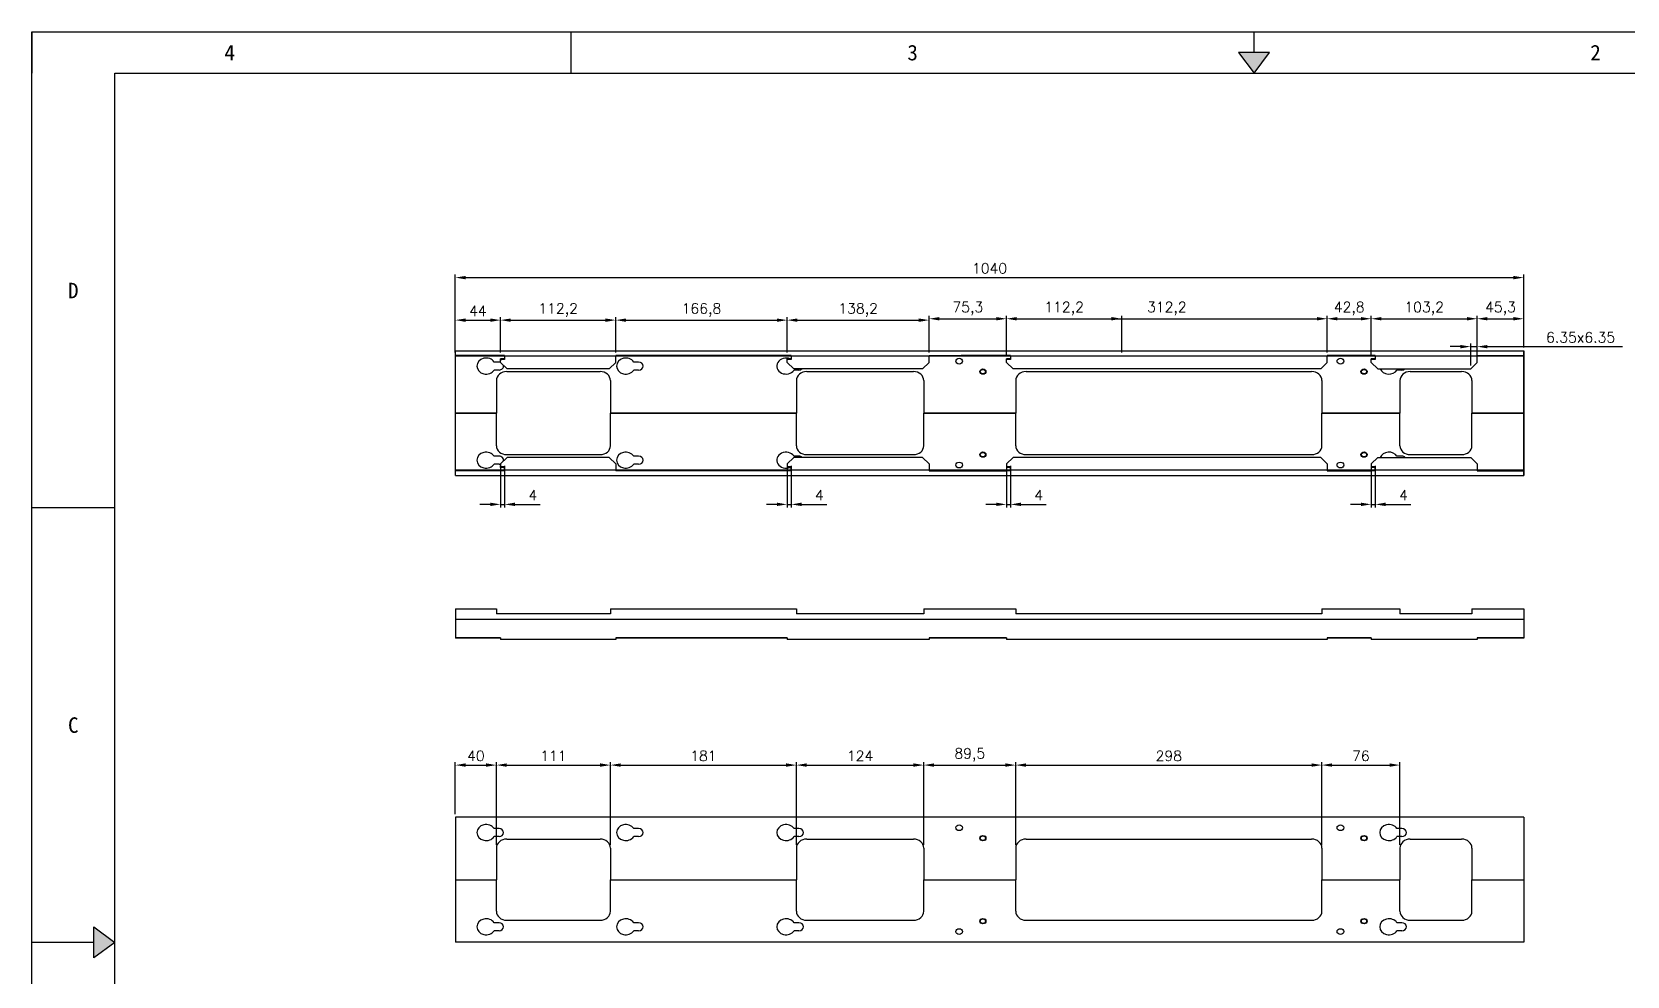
# Model space of a CAD drawing. Header units: millimetres. Extents: x -32103 to 8419, y 14505 to 33139.
# Drawn here: x 3579 to 5131, y 15359 to 16278 of the extents above; entities that cross this region are included whole.
import ezdxf
from ezdxf.enums import TextEntityAlignment as Align

# ---------------------------------------------------------------- set-up
doc = ezdxf.new("R2010")
doc.units = ezdxf.units.MM
doc.linetypes.add('DOT', pattern=[0.25, 0, -0.25])
doc.layers.add('dim', color=2, linetype='Continuous', lineweight=9)
doc.layers.add('print', color=30, linetype='Continuous')
doc.styles.add('Dartop', font='')
doc.styles.get("Standard").update_dxf_attribs({"font": 'txt', "bigfont": 'gbcbig.shx'})
doc.styles.get('Dartop').set_extended_font_data('FangSong_GB2312')
doc.dimstyles.new('2-small', dxfattribs={"dimtxt": 10, "dimasz": 10, "dimexe": 3, "dimexo": 3, "dimgap": 4, "dimtad": 1, "dimtxsty": 'Standard', "dimcen": 5, "dimazin": 0, "dimtfac": 1, "dimtmove": 0, "dimatfit": 3, "dimfxl": 0, "dimarcsym": 0})

# ---------------------------------------------------------------- blocks, each defined once
blk = doc.blocks.new('*U6')
at = {"color": 254, "linetype": 'Continuous'}
for points in [[(17, 21.667), (17.188, 21.75), (16.812, 21.75)], [(17, 21.667), (16.812, 21.75), (17, 21.5)], [(17, 21.667), (17, 21.5), (17.188, 21.75)]]:
    blk.add_solid(points, dxfattribs=at)
blk = doc.blocks.new('*U3')
at = {"color": 254, "linetype": 'Continuous', "extrusion": (0, 0, -1)}
for points in [[(-0.833, 11), (-0.75, 10.812), (-0.75, 11.188)], [(-0.833, 11), (-0.75, 11.188), (-1, 11)], [(-0.833, 11), (-1, 11), (-0.75, 10.812)]]:
    blk.add_solid(points, dxfattribs=at)
blk = doc.blocks.new('*D62')
at = {"layer": 'Defpoints', "color": 0}
for p in [(5030.8, 16038.5), (3990.8, 15967.3), (5030.8, 15967.3)]:
    blk.add_point(p, dxfattribs=at)
at = {"layer": 'dim', "color": 0, "lineweight": -2}
for p, q in [((3990.8, 15970.3), (3990.8, 16041.5)), ((5030.8, 15970.3), (5030.8, 16041.5)), ((4000.8, 16038.5), (5020.8, 16038.5))]:
    blk.add_line(p, q, dxfattribs=at)
at = {"layer": 'dim', "color": 0}
for points in [[(4000.8, 16040.1), (4000.8, 16036.8), (3990.8, 16038.5)], [(5020.8, 16040.1), (5020.8, 16036.8), (5030.8, 16038.5)]]:
    blk.add_solid(points, dxfattribs=at)
at = {"layer": 'dim', "color": 0, "insert": (4510.8, 16047.5), "char_height": 10, "attachment_point": 5}
blk.add_mtext('1040', dxfattribs=at)
blk = doc.blocks.new('*D67')
at = {"layer": 'Defpoints', "color": 0}
for p in [(4034.8, 15997.1), (3990.8, 15962.6), (4034.8, 15962.6)]:
    blk.add_point(p, dxfattribs=at)
at = {"layer": 'dim', "color": 0, "lineweight": -2}
for p, q in [((3990.8, 15965.6), (3990.8, 16000.1)), ((4000.8, 15997.1), (4024.8, 15997.1)), ((4034.8, 15965.6), (4034.8, 16000.1))]:
    blk.add_line(p, q, dxfattribs=at)
at = {"layer": 'dim', "color": 0}
for points in [[(4000.8, 15998.7), (4000.8, 15995.4), (3990.8, 15997.1)], [(4024.8, 15998.7), (4024.8, 15995.4), (4034.8, 15997.1)]]:
    blk.add_solid(points, dxfattribs=at)
at = {"layer": 'dim', "color": 0, "insert": (4012.8, 16006.1), "char_height": 10, "attachment_point": 5}
blk.add_mtext('44', dxfattribs=at)
blk = doc.blocks.new('*D68')
at = {"layer": 'Defpoints', "color": 0}
for p in [(4527.3, 15998.4), (4452, 15962.6), (4527.3, 15959.4)]:
    blk.add_point(p, dxfattribs=at)
at = {"layer": 'dim', "color": 0, "lineweight": -2}
for p, q in [((4452, 15965.6), (4452, 16001.4)), ((4462, 15998.4), (4517.3, 15998.4)), ((4527.3, 15962.4), (4527.3, 16001.4))]:
    blk.add_line(p, q, dxfattribs=at)
at = {"layer": 'dim', "color": 0}
for points in [[(4462, 16000.1), (4462, 15996.8), (4452, 15998.4)], [(4517.3, 16000.1), (4517.3, 15996.8), (4527.3, 15998.4)]]:
    blk.add_solid(points, dxfattribs=at)
at = {"layer": 'dim', "color": 0, "insert": (4489.7, 16008.3), "char_height": 10, "attachment_point": 5}
blk.add_mtext('75,3', dxfattribs=at)
blk = doc.blocks.new('*D69')
at = {"layer": 'Defpoints', "color": 0}
for p in [(4839.5, 15998.4), (4839.5, 15962.6), (4527.3, 15959.4)]:
    blk.add_point(p, dxfattribs=at)
at = {"layer": 'dim', "color": 0, "lineweight": -2}
for p, q in [((4527.3, 15962.4), (4527.3, 16001.4)), ((4537.3, 15998.4), (4829.5, 15998.4)), ((4839.5, 15965.6), (4839.5, 16001.4))]:
    blk.add_line(p, q, dxfattribs=at)
at = {"layer": 'dim', "color": 0}
for points in [[(4537.3, 16000.1), (4537.3, 15996.8), (4527.3, 15998.4)], [(4829.5, 16000.1), (4829.5, 15996.8), (4839.5, 15998.4)]]:
    blk.add_solid(points, dxfattribs=at)
at = {"layer": 'dim', "color": 0, "insert": (4683.4, 16008.3), "char_height": 10, "attachment_point": 5}
blk.add_mtext('312,2', dxfattribs=at)
blk = doc.blocks.new('*D71')
at = {"layer": 'Defpoints', "color": 0}
for p in [(4882.3, 15998.4), (4839.5, 15962.6), (4882.3, 15959.4)]:
    blk.add_point(p, dxfattribs=at)
at = {"layer": 'dim', "color": 0, "lineweight": -2}
for p, q in [((4839.5, 15965.6), (4839.5, 16001.4)), ((4849.5, 15998.4), (4872.3, 15998.4)), ((4882.3, 15962.4), (4882.3, 16001.4))]:
    blk.add_line(p, q, dxfattribs=at)
at = {"layer": 'dim', "color": 0}
for points in [[(4849.5, 16000.1), (4849.5, 15996.8), (4839.5, 15998.4)], [(4872.3, 16000.1), (4872.3, 15996.8), (4882.3, 15998.4)]]:
    blk.add_solid(points, dxfattribs=at)
at = {"layer": 'dim', "color": 0, "insert": (4860.9, 16008.3), "char_height": 10, "attachment_point": 5}
blk.add_mtext('42,8', dxfattribs=at)
blk = doc.blocks.new('*D72')
at = {"layer": 'Defpoints', "color": 0}
for p in [(4985.5, 15998.4), (4985.5, 15962.6), (4882.3, 15959.4)]:
    blk.add_point(p, dxfattribs=at)
at = {"layer": 'dim', "color": 0, "lineweight": -2}
for p, q in [((4882.3, 15962.4), (4882.3, 16001.4)), ((4892.3, 15998.4), (4975.5, 15998.4)), ((4985.5, 15965.6), (4985.5, 16001.4))]:
    blk.add_line(p, q, dxfattribs=at)
at = {"layer": 'dim', "color": 0}
for points in [[(4892.3, 16000.1), (4892.3, 15996.8), (4882.3, 15998.4)], [(4975.5, 16000.1), (4975.5, 15996.8), (4985.5, 15998.4)]]:
    blk.add_solid(points, dxfattribs=at)
at = {"layer": 'dim', "color": 0, "insert": (4933.9, 16008.3), "char_height": 10, "attachment_point": 5}
blk.add_mtext('103,2', dxfattribs=at)
blk = doc.blocks.new('*D73')
at = {"layer": 'Defpoints', "color": 0}
for p in [(5030.8, 15998.4), (4985.5, 15962.6), (5030.8, 15967.3)]:
    blk.add_point(p, dxfattribs=at)
at = {"layer": 'dim', "color": 0, "lineweight": -2}
for p, q in [((4985.5, 15965.6), (4985.5, 16001.4)), ((4995.5, 15998.4), (5020.8, 15998.4)), ((5030.8, 15970.3), (5030.8, 16001.4))]:
    blk.add_line(p, q, dxfattribs=at)
at = {"layer": 'dim', "color": 0}
for points in [[(4995.5, 16000.1), (4995.5, 15996.8), (4985.5, 15998.4)], [(5020.8, 16000.1), (5020.8, 15996.8), (5030.8, 15998.4)]]:
    blk.add_solid(points, dxfattribs=at)
at = {"layer": 'dim', "color": 0, "insert": (5008.2, 16008.3), "char_height": 10, "attachment_point": 5}
blk.add_mtext('45,3', dxfattribs=at)
blk = doc.blocks.new('*D74')
at = {"layer": 'Defpoints', "color": 0}
for p in [(4985.5, 15971.3), (4979.2, 15949.8), (4985.5, 15955.9)]:
    blk.add_point(p, dxfattribs=at)
at = {"layer": 'dim', "color": 0, "lineweight": -2}
for p, q in [((4969.2, 15971.3), (4959.2, 15971.3)), ((4979.2, 15952.8), (4979.2, 15974.3)), ((4979.2, 15971.3), (4985.5, 15971.3)), ((4985.5, 15958.9), (4985.5, 15974.3)), ((4995.5, 15971.3), (5126.9, 15971.3))]:
    blk.add_line(p, q, dxfattribs=at)
at = {"layer": 'dim', "color": 0}
for points in [[(4969.2, 15972.9), (4969.2, 15969.6), (4979.2, 15971.3)], [(4995.5, 15972.9), (4995.5, 15969.6), (4985.5, 15971.3)]]:
    blk.add_solid(points, dxfattribs=at)
at = {"layer": 'dim', "color": 0, "insert": (5086.2, 15980.3), "char_height": 10, "attachment_point": 5}
blk.add_mtext('6.35x6.35', dxfattribs=at)
blk = doc.blocks.new('*D75')
at = {"layer": 'Defpoints', "color": 0}
for p in [(4030.8, 15563.9), (3990.8, 15513.1), (4030.8, 15483.2, 10.2)]:
    blk.add_point(p, dxfattribs=at)
at = {"layer": 'dim', "color": 0, "lineweight": -2}
for p, q in [((3990.8, 15516.1), (3990.8, 15566.9)), ((4000.8, 15563.9), (4020.8, 15563.9)), ((4030.8, 15486.2), (4030.8, 15566.9))]:
    blk.add_line(p, q, dxfattribs=at)
at = {"layer": 'dim', "color": 0}
for points in [[(4000.8, 15565.6), (4000.8, 15562.3), (3990.8, 15563.9)], [(4020.8, 15565.6), (4020.8, 15562.3), (4030.8, 15563.9)]]:
    blk.add_solid(points, dxfattribs=at)
at = {"layer": 'dim', "color": 0, "insert": (4010.8, 15572.9), "char_height": 10, "attachment_point": 5}
blk.add_mtext('40', dxfattribs=at)
blk = doc.blocks.new('*D76')
at = {"layer": 'Defpoints', "color": 0}
for p in [(4141.8, 15563.9), (4030.8, 15483.2, 10.2), (4141.8, 15483.2, 10.2)]:
    blk.add_point(p, dxfattribs=at)
at = {"layer": 'dim', "color": 0, "lineweight": -2}
for p, q in [((4030.8, 15486.2), (4030.8, 15566.9)), ((4040.8, 15563.9), (4131.8, 15563.9)), ((4141.8, 15486.2), (4141.8, 15566.9))]:
    blk.add_line(p, q, dxfattribs=at)
at = {"layer": 'dim', "color": 0}
for points in [[(4040.8, 15565.6), (4040.8, 15562.3), (4030.8, 15563.9)], [(4131.8, 15565.6), (4131.8, 15562.3), (4141.8, 15563.9)]]:
    blk.add_solid(points, dxfattribs=at)
at = {"layer": 'dim', "color": 0, "insert": (4086.3, 15572.9), "char_height": 10, "attachment_point": 5}
blk.add_mtext('111', dxfattribs=at)
blk = doc.blocks.new('*D77')
at = {"layer": 'Defpoints', "color": 0}
for p in [(4322.8, 15563.9), (4141.8, 15483.2, 10.2), (4322.8, 15483.2, 10.2)]:
    blk.add_point(p, dxfattribs=at)
at = {"layer": 'dim', "color": 0, "lineweight": -2}
for p, q in [((4141.8, 15486.2), (4141.8, 15566.9)), ((4151.8, 15563.9), (4312.8, 15563.9)), ((4322.8, 15486.2), (4322.8, 15566.9))]:
    blk.add_line(p, q, dxfattribs=at)
at = {"layer": 'dim', "color": 0}
for points in [[(4151.8, 15565.6), (4151.8, 15562.3), (4141.8, 15563.9)], [(4312.8, 15565.6), (4312.8, 15562.3), (4322.8, 15563.9)]]:
    blk.add_solid(points, dxfattribs=at)
at = {"layer": 'dim', "color": 0, "insert": (4232.3, 15572.9), "char_height": 10, "attachment_point": 5}
blk.add_mtext('181', dxfattribs=at)
blk = doc.blocks.new('*D78')
at = {"layer": 'Defpoints', "color": 0}
for p in [(4446.8, 15563.9), (4322.8, 15483.2, 10.2), (4446.8, 15483.2, 10.2)]:
    blk.add_point(p, dxfattribs=at)
at = {"layer": 'dim', "color": 0, "lineweight": -2}
for p, q in [((4322.8, 15486.2), (4322.8, 15566.9)), ((4332.8, 15563.9), (4436.8, 15563.9)), ((4446.8, 15486.2), (4446.8, 15566.9))]:
    blk.add_line(p, q, dxfattribs=at)
at = {"layer": 'dim', "color": 0}
for points in [[(4332.8, 15565.6), (4332.8, 15562.3), (4322.8, 15563.9)], [(4436.8, 15565.6), (4436.8, 15562.3), (4446.8, 15563.9)]]:
    blk.add_solid(points, dxfattribs=at)
at = {"layer": 'dim', "color": 0, "insert": (4384.8, 15572.9), "char_height": 10, "attachment_point": 5}
blk.add_mtext('124', dxfattribs=at)
blk = doc.blocks.new('*D79')
at = {"layer": 'Defpoints', "color": 0}
for p in [(4536.3, 15563.9), (4446.8, 15483.2, 10.2), (4536.3, 15483.2, 10.2)]:
    blk.add_point(p, dxfattribs=at)
at = {"layer": 'dim', "color": 0, "lineweight": -2}
for p, q in [((4446.8, 15486.2), (4446.8, 15566.9)), ((4456.8, 15563.9), (4526.3, 15563.9)), ((4536.3, 15486.2), (4536.3, 15566.9))]:
    blk.add_line(p, q, dxfattribs=at)
at = {"layer": 'dim', "color": 0}
for points in [[(4456.8, 15565.6), (4456.8, 15562.3), (4446.8, 15563.9)], [(4526.3, 15565.6), (4526.3, 15562.3), (4536.3, 15563.9)]]:
    blk.add_solid(points, dxfattribs=at)
at = {"layer": 'dim', "color": 0, "insert": (4491.6, 15573.8), "char_height": 10, "attachment_point": 5}
blk.add_mtext('89,5', dxfattribs=at)
blk = doc.blocks.new('*D80')
at = {"layer": 'Defpoints', "color": 0}
for p in [(4834.3, 15563.9), (4536.3, 15483.2, 10.2), (4834.3, 15483.2, 10.2)]:
    blk.add_point(p, dxfattribs=at)
at = {"layer": 'dim', "color": 0, "lineweight": -2}
for p, q in [((4536.3, 15486.2), (4536.3, 15566.9)), ((4546.3, 15563.9), (4824.3, 15563.9)), ((4834.3, 15486.2), (4834.3, 15566.9))]:
    blk.add_line(p, q, dxfattribs=at)
at = {"layer": 'dim', "color": 0}
for points in [[(4546.3, 15565.6), (4546.3, 15562.3), (4536.3, 15563.9)], [(4824.3, 15565.6), (4824.3, 15562.3), (4834.3, 15563.9)]]:
    blk.add_solid(points, dxfattribs=at)
at = {"layer": 'dim', "color": 0, "insert": (4685.3, 15572.9), "char_height": 10, "attachment_point": 5}
blk.add_mtext('298', dxfattribs=at)
blk = doc.blocks.new('*D81')
at = {"layer": 'Defpoints', "color": 0}
for p in [(4910.3, 15563.9), (4834.3, 15483.2, 10.2), (4910.3, 15483.2, 10.2)]:
    blk.add_point(p, dxfattribs=at)
at = {"layer": 'dim', "color": 0, "lineweight": -2}
for p, q in [((4834.3, 15486.2), (4834.3, 15566.9)), ((4844.3, 15563.9), (4900.3, 15563.9)), ((4910.3, 15486.2), (4910.3, 15566.9))]:
    blk.add_line(p, q, dxfattribs=at)
at = {"layer": 'dim', "color": 0}
for points in [[(4844.3, 15565.6), (4844.3, 15562.3), (4834.3, 15563.9)], [(4900.3, 15565.6), (4900.3, 15562.3), (4910.3, 15563.9)]]:
    blk.add_solid(points, dxfattribs=at)
at = {"layer": 'dim', "color": 0, "insert": (4872.3, 15572.9), "char_height": 10, "attachment_point": 5}
blk.add_mtext('76', dxfattribs=at)
blk = doc.blocks.new('*D126')
at = {"layer": 'Defpoints', "color": 0}
for p in [(4639.5, 15998.4), (4527.3, 15962.6), (4639.5, 15962.6)]:
    blk.add_point(p, dxfattribs=at)
at = {"layer": 'dim', "color": 0, "lineweight": -2}
for p, q in [((4527.3, 15965.6), (4527.3, 16001.4)), ((4537.3, 15998.4), (4629.5, 15998.4)), ((4639.5, 15965.6), (4639.5, 16001.4))]:
    blk.add_line(p, q, dxfattribs=at)
at = {"layer": 'dim', "color": 0}
for points in [[(4537.3, 16000.1), (4537.3, 15996.8), (4527.3, 15998.4)], [(4629.5, 16000.1), (4629.5, 15996.8), (4639.5, 15998.4)]]:
    blk.add_solid(points, dxfattribs=at)
at = {"layer": 'dim', "color": 0, "insert": (4583.4, 16008.3), "char_height": 10, "attachment_point": 5}
blk.add_mtext('112,2', dxfattribs=at)
blk = doc.blocks.new('*D127')
at = {"layer": 'Defpoints', "color": 0}
for p in [(4034.8, 15858.4), (4038.8, 15858.4), (4038.8, 15817.7)]:
    blk.add_point(p, dxfattribs=at)
at = {"layer": 'dim', "color": 0, "lineweight": -2}
for p, q in [((4034.8, 15855.4), (4034.8, 15814.7)), ((4038.8, 15855.4), (4038.8, 15814.7)), ((4024.8, 15817.7), (4014.8, 15817.7)), ((4034.8, 15817.7), (4038.8, 15817.7)), ((4048.8, 15817.7), (4073.5, 15817.7))]:
    blk.add_line(p, q, dxfattribs=at)
at = {"layer": 'dim', "color": 0}
for points in [[(4024.8, 15819.4), (4024.8, 15816.1), (4034.8, 15817.7)], [(4048.8, 15819.4), (4048.8, 15816.1), (4038.8, 15817.7)]]:
    blk.add_solid(points, dxfattribs=at)
at = {"layer": 'dim', "color": 0, "insert": (4066.2, 15826.7), "char_height": 10, "attachment_point": 5}
blk.add_mtext('4', dxfattribs=at)
blk = doc.blocks.new('*D128')
at = {"layer": 'Defpoints', "color": 0}
for p in [(4313.8, 15858.4), (4317.8, 15858.4), (4317.8, 15817.7)]:
    blk.add_point(p, dxfattribs=at)
at = {"layer": 'dim', "color": 0, "lineweight": -2}
for p, q in [((4313.8, 15855.4), (4313.8, 15814.7)), ((4317.8, 15855.4), (4317.8, 15814.7)), ((4303.8, 15817.7), (4293.8, 15817.7)), ((4313.8, 15817.7), (4317.8, 15817.7)), ((4327.8, 15817.7), (4352.5, 15817.7))]:
    blk.add_line(p, q, dxfattribs=at)
at = {"layer": 'dim', "color": 0}
for points in [[(4303.8, 15819.4), (4303.8, 15816.1), (4313.8, 15817.7)], [(4327.8, 15819.4), (4327.8, 15816.1), (4317.8, 15817.7)]]:
    blk.add_solid(points, dxfattribs=at)
at = {"layer": 'dim', "color": 0, "insert": (4345.2, 15826.7), "char_height": 10, "attachment_point": 5}
blk.add_mtext('4', dxfattribs=at)
blk = doc.blocks.new('*D129')
at = {"layer": 'Defpoints', "color": 0}
for p in [(4527.3, 15858.4), (4531.3, 15858.4), (4531.3, 15817.7)]:
    blk.add_point(p, dxfattribs=at)
at = {"layer": 'dim', "color": 0, "lineweight": -2}
for p, q in [((4527.3, 15855.4), (4527.3, 15814.7)), ((4531.3, 15855.4), (4531.3, 15814.7)), ((4517.3, 15817.7), (4507.3, 15817.7)), ((4527.3, 15817.7), (4531.3, 15817.7)), ((4541.3, 15817.7), (4566, 15817.7))]:
    blk.add_line(p, q, dxfattribs=at)
at = {"layer": 'dim', "color": 0}
for points in [[(4517.3, 15819.4), (4517.3, 15816.1), (4527.3, 15817.7)], [(4541.3, 15819.4), (4541.3, 15816.1), (4531.3, 15817.7)]]:
    blk.add_solid(points, dxfattribs=at)
at = {"layer": 'dim', "color": 0, "insert": (4558.7, 15826.7), "char_height": 10, "attachment_point": 5}
blk.add_mtext('4', dxfattribs=at)
blk = doc.blocks.new('*D130')
at = {"layer": 'Defpoints', "color": 0}
for p in [(4882.3, 15858.4), (4886.3, 15858.4), (4886.3, 15817.7)]:
    blk.add_point(p, dxfattribs=at)
at = {"layer": 'dim', "color": 0, "lineweight": -2}
for p, q in [((4882.3, 15855.4), (4882.3, 15814.7)), ((4886.3, 15855.4), (4886.3, 15814.7)), ((4872.3, 15817.7), (4862.3, 15817.7)), ((4882.3, 15817.7), (4886.3, 15817.7)), ((4896.3, 15817.7), (4921, 15817.7))]:
    blk.add_line(p, q, dxfattribs=at)
at = {"layer": 'dim', "color": 0}
for points in [[(4872.3, 15819.4), (4872.3, 15816.1), (4882.3, 15817.7)], [(4896.3, 15819.4), (4896.3, 15816.1), (4886.3, 15817.7)]]:
    blk.add_solid(points, dxfattribs=at)
at = {"layer": 'dim', "color": 0, "insert": (4913.7, 15826.7), "char_height": 10, "attachment_point": 5}
blk.add_mtext('4', dxfattribs=at)
blk = doc.blocks.new('*D135')
at = {"layer": 'Defpoints', "color": 0}
for p in [(4147, 15997.1), (4034.8, 15962.6), (4147, 15962.6)]:
    blk.add_point(p, dxfattribs=at)
at = {"layer": 'dim', "color": 0, "lineweight": -2}
for p, q in [((4034.8, 15965.6), (4034.8, 16000.1)), ((4044.8, 15997.1), (4137, 15997.1)), ((4147, 15965.6), (4147, 16000.1))]:
    blk.add_line(p, q, dxfattribs=at)
at = {"layer": 'dim', "color": 0}
for points in [[(4044.8, 15998.7), (4044.8, 15995.4), (4034.8, 15997.1)], [(4137, 15998.7), (4137, 15995.4), (4147, 15997.1)]]:
    blk.add_solid(points, dxfattribs=at)
at = {"layer": 'dim', "color": 0, "insert": (4090.9, 16006.9), "char_height": 10, "attachment_point": 5}
blk.add_mtext('112,2', dxfattribs=at)
blk = doc.blocks.new('*D136')
at = {"layer": 'Defpoints', "color": 0}
for p in [(4313.8, 15997.1), (4147, 15962.6), (4313.8, 15962.6)]:
    blk.add_point(p, dxfattribs=at)
at = {"layer": 'dim', "color": 0, "lineweight": -2}
for p, q in [((4147, 15965.6), (4147, 16000.1)), ((4157, 15997.1), (4303.8, 15997.1)), ((4313.8, 15965.6), (4313.8, 16000.1))]:
    blk.add_line(p, q, dxfattribs=at)
at = {"layer": 'dim', "color": 0}
for points in [[(4157, 15998.7), (4157, 15995.4), (4147, 15997.1)], [(4303.8, 15998.7), (4303.8, 15995.4), (4313.8, 15997.1)]]:
    blk.add_solid(points, dxfattribs=at)
at = {"layer": 'dim', "color": 0, "insert": (4230.4, 16006.9), "char_height": 10, "attachment_point": 5}
blk.add_mtext('166,8', dxfattribs=at)
blk = doc.blocks.new('*D137')
at = {"layer": 'Defpoints', "color": 0}
for p in [(4452, 15997.1), (4313.8, 15962.6), (4452, 15962.6)]:
    blk.add_point(p, dxfattribs=at)
at = {"layer": 'dim', "color": 0, "lineweight": -2}
for p, q in [((4313.8, 15965.6), (4313.8, 16000.1)), ((4323.8, 15997.1), (4442, 15997.1)), ((4452, 15965.6), (4452, 16000.1))]:
    blk.add_line(p, q, dxfattribs=at)
at = {"layer": 'dim', "color": 0}
for points in [[(4323.8, 15998.7), (4323.8, 15995.4), (4313.8, 15997.1)], [(4442, 15998.7), (4442, 15995.4), (4452, 15997.1)]]:
    blk.add_solid(points, dxfattribs=at)
at = {"layer": 'dim', "color": 0, "insert": (4382.9, 16006.9), "char_height": 10, "attachment_point": 5}
blk.add_mtext('138,2', dxfattribs=at)

msp = doc.modelspace()

# ---------------------------------------------------------------- linework, layer by layer
at = {"color": 0, "linetype": 'DOT'}
for p, q in [((3578.663, 16277.673), (6097.836, 16277.673)), ((3578.663, 14545.286), (3578.663, 16237.385))]:
    msp.add_line(p, q, dxfattribs=at)
at = {"color": 0}
for p, q in [((3578.663, 16277.673), (3578.663, 16237.385)), ((3578.663, 16277.673), (3578.663, 16277.673)), ((4103.577, 16237.385), (4103.577, 16277.673)), ((4768.33, 16257.529), (4768.33, 16277.673)), ((3659.239, 14545.286), (3659.239, 16237.385)), ((3659.239, 16237.385), (6057.548, 16237.385)), ((3659.239, 15814.36), (3578.663, 15814.36)), ((3639.095, 15391.336), (3578.663, 15391.336))]:
    msp.add_line(p, q, dxfattribs=at)
for p, q in [((3990.841, 15967.27), (5030.841, 15967.27)), ((3990.841, 15845.872), (3990.841, 15967.27)), ((4038.841, 15962.642), (3990.841, 15962.642)), ((4034.841, 15962.642), (4034.841, 15962.042)), ((4034.841, 15962.042), (4034.841, 15962.642)), ((4038.841, 15962.642), (4038.841, 15958.809)), ((4313.841, 15962.642), (4147.041, 15962.642)), ((4147.041, 15955.908), (4147.041, 15962.642)), ((4317.841, 15962.642), (4269.841, 15962.642)), ((4313.841, 15962.042), (4313.841, 15962.642)), ((4313.841, 15962.642), (4313.841, 15962.042)), ((4313.841, 15962.042), (4313.841, 15962.642)), ((4317.841, 15962.642), (4317.841, 15958.809)), ((4452.041, 15955.908), (4452.041, 15962.642)), ((4452.041, 15962.642), (4527.341, 15962.642)), ((4531.341, 15962.642), (4483.341, 15962.642)), ((4527.341, 15962.042), (4527.341, 15962.642)), ((4527.341, 15962.642), (4527.341, 15962.042)), ((4527.341, 15962.042), (4527.341, 15962.642)), ((4531.341, 15962.642), (4531.341, 15958.809)), ((4839.541, 15955.908), (4839.541, 15962.642)), ((4839.541, 15962.642), (4882.341, 15962.642)), ((4886.341, 15962.642), (4839.541, 15962.642)), ((4882.341, 15962.042), (4882.341, 15962.642)), ((4882.341, 15962.642), (4882.341, 15962.042)), ((4882.341, 15962.042), (4882.341, 15962.642)), ((4886.341, 15962.642), (4886.341, 15958.809)), ((4985.541, 15955.908), (4985.541, 15962.642)), ((4985.541, 15962.642), (5030.841, 15962.642)), ((5030.841, 15967.27), (5030.841, 15845.872)), ((5030.841, 15845.872), (5030.841, 15967.27)), ((4313.841, 15962.042), (3990.841, 15962.042)), ((4034.841, 15955.908), (4034.841, 15959.409)), ((4038.841, 15959.409), (4034.841, 15959.409)), ((4034.841, 15959.409), (4034.841, 15957.547)), ((4038.841, 15958.809), (4034.841, 15958.809)), ((4041.191, 15949.775), (4034.841, 15955.908)), ((4140.691, 15949.775), (4041.191, 15949.775)), ((4140.691, 15949.775), (4147.041, 15955.908)), ((4426.041, 15962.042), (4313.841, 15962.042)), ((4527.341, 15962.042), (4313.841, 15962.042)), ((4313.841, 15955.908), (4313.841, 15959.409)), ((4317.841, 15959.409), (4313.841, 15959.409)), ((4317.841, 15958.809), (4313.841, 15958.809)), ((4320.191, 15949.775), (4313.841, 15955.908)), ((4445.691, 15949.775), (4320.191, 15949.775)), ((4445.691, 15949.775), (4452.041, 15955.908)), ((4882.341, 15962.042), (4527.341, 15962.042)), ((4527.341, 15955.908), (4527.341, 15959.409)), ((4531.341, 15959.409), (4527.341, 15959.409)), ((4531.341, 15958.809), (4527.341, 15958.809)), ((4533.691, 15949.775), (4527.341, 15955.908)), ((4833.191, 15949.775), (4533.691, 15949.775)), ((4833.191, 15949.775), (4839.541, 15955.908)), ((5030.841, 15962.042), (4882.341, 15962.042)), ((4882.341, 15955.908), (4882.341, 15959.409)), ((4886.341, 15959.409), (4882.341, 15959.409)), ((4886.341, 15958.809), (4882.341, 15958.809)), ((4888.691, 15949.775), (4882.341, 15955.908)), ((4888.691, 15949.775), (4979.191, 15949.775)), ((4979.191, 15949.775), (4985.541, 15955.908)), ((3990.841, 15906.571), (4030.841, 15906.571)), ((4030.841, 15906.571), (3990.841, 15906.571)), ((4030.841, 15906.571), (3990.841, 15906.571)), ((3990.841, 15906.571), (4030.841, 15906.571)), ((4141.841, 15906.571), (4322.841, 15906.571)), ((4322.841, 15906.571), (4141.841, 15906.571)), ((4322.841, 15906.571), (4141.841, 15906.571)), ((4141.841, 15906.571), (4322.841, 15906.571)), ((4446.841, 15906.571), (4536.341, 15906.571)), ((4536.341, 15906.571), (4446.841, 15906.571)), ((4536.341, 15906.571), (4446.841, 15906.571)), ((4446.841, 15906.571), (4536.341, 15906.571)), ((4834.341, 15906.571), (4910.341, 15906.571)), ((4910.341, 15906.571), (4834.341, 15906.571)), ((4910.341, 15906.571), (4834.341, 15906.571)), ((4834.341, 15906.571), (4910.341, 15906.571)), ((5030.841, 15906.571), (4980.341, 15906.571)), ((4980.341, 15906.571), (5030.841, 15906.571)), ((5030.841, 15906.571), (4980.341, 15906.571)), ((4980.341, 15906.571), (5030.841, 15906.571)), ((4041.191, 15863.367), (4034.841, 15857.234)), ((4034.841, 15857.234), (4034.841, 15853.733)), ((4034.841, 15853.733), (4034.841, 15855.595)), ((4038.841, 15854.333), (4034.841, 15854.333)), ((4038.841, 15853.733), (4034.841, 15853.733)), ((4038.841, 15850.5), (4038.841, 15854.333)), ((4140.691, 15863.367), (4041.191, 15863.367)), ((4140.691, 15863.367), (4147.041, 15857.234)), ((4147.041, 15857.234), (4147.041, 15850.5)), ((4320.191, 15863.367), (4313.841, 15857.234)), ((4313.841, 15857.234), (4313.841, 15853.733)), ((4317.841, 15854.333), (4313.841, 15854.333)), ((4317.841, 15853.733), (4313.841, 15853.733)), ((4317.841, 15850.5), (4317.841, 15854.333)), ((4445.691, 15863.367), (4320.191, 15863.367)), ((4445.691, 15863.367), (4452.041, 15857.234)), ((4452.041, 15857.234), (4452.041, 15850.5)), ((4533.691, 15863.367), (4527.341, 15857.234)), ((4527.341, 15857.234), (4527.341, 15853.733)), ((4531.341, 15854.333), (4527.341, 15854.333)), ((4531.341, 15853.733), (4527.341, 15853.733)), ((4531.341, 15850.5), (4531.341, 15854.333)), ((4833.191, 15863.367), (4533.691, 15863.367)), ((4833.191, 15863.367), (4839.541, 15857.234)), ((4839.541, 15857.234), (4839.541, 15850.5)), ((4888.691, 15863.367), (4882.341, 15857.234)), ((4882.341, 15857.234), (4882.341, 15853.733)), ((4886.341, 15854.333), (4882.341, 15854.333)), ((4886.341, 15853.733), (4882.341, 15853.733)), ((4886.341, 15850.5), (4886.341, 15854.333)), ((4888.691, 15863.367), (4979.191, 15863.367)), ((4979.191, 15863.367), (4985.541, 15857.234)), ((4985.541, 15857.234), (4985.541, 15850.5)), ((4313.841, 15851.1), (3990.841, 15851.1)), ((4038.841, 15850.5), (3990.841, 15850.5)), ((3990.841, 15845.872), (5030.841, 15845.872)), ((4034.841, 15851.1), (4034.841, 15850.5)), ((4034.841, 15850.5), (4034.841, 15851.1)), ((4313.841, 15850.5), (4147.041, 15850.5)), ((4317.841, 15850.5), (4269.841, 15850.5)), ((4527.341, 15851.1), (4313.841, 15851.1)), ((4426.041, 15851.1), (4313.841, 15851.1)), ((4313.841, 15851.1), (4313.841, 15850.5)), ((4313.841, 15851.1), (4313.841, 15850.5)), ((4313.841, 15850.5), (4313.841, 15851.1)), ((4452.041, 15850.5), (4527.341, 15850.5)), ((4531.341, 15850.5), (4483.341, 15850.5)), ((4882.341, 15851.1), (4527.341, 15851.1)), ((4527.341, 15851.1), (4527.341, 15850.5)), ((4527.341, 15851.1), (4527.341, 15850.5)), ((4527.341, 15850.5), (4527.341, 15851.1)), ((4839.541, 15850.5), (4882.341, 15850.5)), ((4886.341, 15850.5), (4839.541, 15850.5)), ((5030.841, 15851.1), (4882.341, 15851.1)), ((4882.341, 15851.1), (4882.341, 15850.5)), ((4882.341, 15851.1), (4882.341, 15850.5)), ((4882.341, 15850.5), (4882.341, 15851.1)), ((4985.541, 15850.5), (5030.841, 15850.5)), ((4313.841, 15818.975), (4313.841, 15818.375)), ((4313.841, 15818.975), (4313.841, 15818.375)), ((4882.341, 15818.975), (4882.341, 15818.375)), ((3990.841, 15715.967), (3990.841, 15687.333)), ((3990.841, 15715.967), (4030.841, 15715.967)), ((4030.841, 15715.967, 10.176), (4030.841, 15711.241, 10.176)), ((4141.841, 15715.967, 10.176), (4141.841, 15711.241, 10.176)), ((4141.841, 15715.967), (4322.841, 15715.967)), ((4322.841, 15715.967), (4322.841, 15711.241)), ((4446.841, 15715.967, 10.176), (4446.841, 15711.241, 10.176)), ((4446.841, 15715.967), (4536.341, 15715.967)), ((4536.341, 15715.967, 5.088), (4536.341, 15711.241, 5.088)), ((4834.341, 15715.967, 5.088), (4834.341, 15711.241, 5.088)), ((4834.341, 15715.967), (4910.341, 15715.967)), ((4910.341, 15715.967), (4910.341, 15711.241)), ((4980.341, 15715.967, 5.088), (4980.341, 15711.241, 5.088)), ((4980.341, 15715.967), (5030.841, 15715.967)), ((5030.841, 15715.967), (5030.841, 15687.333)), ((5030.841, 15705.806), (3990.841, 15705.806)), ((4141.841, 15711.241), (4030.841, 15711.241)), ((4446.841, 15711.241), (4322.841, 15711.241)), ((4834.341, 15711.241), (4536.341, 15711.241)), ((4980.341, 15711.241), (4910.341, 15711.241)), ((4034.841, 15687.933), (3990.841, 15687.933)), ((4034.841, 15687.333), (3990.841, 15687.333)), ((4034.841, 15687.933), (4034.841, 15686.294)), ((4147.041, 15686.294), (4034.841, 15686.294)), ((4313.841, 15687.933), (4147.041, 15687.933)), ((4147.041, 15687.933), (4147.041, 15686.294)), ((4313.841, 15687.333), (4147.041, 15687.333)), ((4313.841, 15687.933), (4313.841, 15686.294)), ((4452.041, 15686.294), (4313.841, 15686.294)), ((4527.341, 15687.933), (4452.041, 15687.933)), ((4452.041, 15687.933), (4452.041, 15686.294)), ((4527.341, 15687.333), (4452.041, 15687.333)), ((4527.341, 15687.933), (4527.341, 15686.294)), ((4839.541, 15686.294), (4527.341, 15686.294)), ((4882.341, 15687.933), (4839.541, 15687.933)), ((4839.541, 15687.933), (4839.541, 15686.294)), ((4882.341, 15687.333), (4839.541, 15687.333)), ((4882.341, 15687.933), (4882.341, 15686.294)), ((4985.541, 15686.294), (4882.341, 15686.294)), ((5030.841, 15687.933), (4985.541, 15687.933)), ((4985.541, 15687.933), (4985.541, 15686.294)), ((5030.841, 15687.333), (4985.541, 15687.333)), ((5030.841, 15513.075), (3990.841, 15513.075)), ((3990.841, 15513.075), (3990.841, 15391.678, -7.233)), ((5030.841, 15513.075), (5030.841, 15391.678, -7.233)), ((3990.841, 15452.376), (4030.841, 15452.376)), ((4141.841, 15452.376), (4322.841, 15452.376)), ((4446.841, 15452.376), (4536.341, 15452.376)), ((4834.341, 15452.376), (4910.341, 15452.376)), ((4980.341, 15452.376), (5030.841, 15452.376)), ((5030.841, 15391.678), (3990.841, 15391.678))]:
    msp.add_line(p, q)
at = {"extrusion": (0, 0.5, 0.866025)}
for p, q in [((4033.341, 15956.292, 4.376), (4028.636, 15956.292, 4.376)), ((4033.341, 15948.498, 8.876), (4028.636, 15948.498, 8.876)), ((4040.841, 15946.985, 5.176), (4131.841, 15946.985, 5.176)), ((4169.241, 15956.292, 4.376), (4164.536, 15956.292, 4.376)), ((4169.241, 15948.498, 8.876), (4164.536, 15948.498, 8.876)), ((4325.241, 15948.498, 8.876), (4320.536, 15948.498, 8.876)), ((4332.841, 15946.985, 5.176), (4436.841, 15946.985, 5.176)), ((4546.341, 15946.985, 5.176), (4824.341, 15946.985, 5.176)), ((4912.141, 15948.498, 8.876), (4907.436, 15948.498, 8.876)), ((4920.341, 15946.985, 5.176), (4970.341, 15946.985, 5.176)), ((4030.841, 15938.325, 10.176), (4030.841, 15906.571)), ((4141.841, 15938.325, 10.176), (4141.841, 15906.571)), ((4322.841, 15938.325, 10.176), (4322.841, 15906.571)), ((4446.841, 15938.325, 10.176), (4446.841, 15906.571)), ((4536.341, 15938.325, 10.176), (4536.341, 15906.571)), ((4834.341, 15938.325, 10.176), (4834.341, 15906.571)), ((4910.341, 15938.325, 10.176), (4910.341, 15906.571)), ((4980.341, 15938.325, 10.176), (4980.341, 15906.571)), ((4141.841, 15906.571), (4322.841, 15906.571)), ((4446.841, 15906.571), (4536.341, 15906.571)), ((4834.341, 15906.571), (4910.341, 15906.571)), ((4980.341, 15906.571), (5030.841, 15906.571)), ((4033.341, 15502.097, -2.25), (4028.636, 15502.097, -2.25)), ((4169.241, 15502.097, -2.25), (4164.536, 15502.097, -2.25)), ((4325.241, 15502.097, -2.25), (4320.536, 15502.097, -2.25)), ((4912.141, 15502.097, -2.25), (4907.436, 15502.097, -2.25)), ((4033.341, 15494.303, 2.25), (4028.636, 15494.303, 2.25)), ((4030.841, 15483.165, 10.176), (4030.841, 15452.376)), ((4040.841, 15491.825, 5.176), (4131.841, 15491.825, 5.176)), ((4141.841, 15483.165, 10.176), (4141.841, 15452.376)), ((4169.241, 15494.303, 2.25), (4164.536, 15494.303, 2.25)), ((4325.241, 15494.303, 2.25), (4320.536, 15494.303, 2.25)), ((4322.841, 15483.165, 10.176), (4322.841, 15452.376)), ((4332.841, 15491.825, 5.176), (4436.841, 15491.825, 5.176)), ((4446.841, 15483.165, 10.176), (4446.841, 15452.376)), ((4536.341, 15483.165, 10.176), (4536.341, 15452.376)), ((4546.341, 15491.825, 5.176), (4824.341, 15491.825, 5.176)), ((4834.341, 15483.165, 10.176), (4834.341, 15452.376)), ((4912.141, 15494.303, 2.25), (4907.436, 15494.303, 2.25)), ((4910.341, 15483.165, 10.176), (4910.341, 15452.376)), ((4920.341, 15491.825, 5.176), (4970.341, 15491.825, 5.176)), ((4980.341, 15483.165, 10.176), (4980.341, 15452.376))]:
    msp.add_line(p, q, dxfattribs=at)
at = {"extrusion": (0, -0.5, 0.866025)}
for p, q in [((4030.841, 15874.817, 10.176), (4030.841, 15906.571)), ((4141.841, 15906.571), (4322.841, 15906.571)), ((4141.841, 15874.817, 10.176), (4141.841, 15906.571)), ((4322.841, 15874.817, 10.176), (4322.841, 15906.571)), ((4446.841, 15906.571), (4536.341, 15906.571)), ((4446.841, 15874.817, 10.176), (4446.841, 15906.571)), ((4536.341, 15874.817, 10.176), (4536.341, 15906.571)), ((4834.341, 15906.571), (4910.341, 15906.571)), ((4834.341, 15874.817, 10.176), (4834.341, 15906.571)), ((4910.341, 15874.817, 10.176), (4910.341, 15906.571)), ((4980.341, 15906.571), (5030.841, 15906.571)), ((4980.341, 15874.817, 10.176), (4980.341, 15906.571)), ((4033.341, 15864.644, 8.876), (4028.636, 15864.644, 8.876)), ((4033.341, 15856.85, 4.376), (4028.636, 15856.85, 4.376)), ((4040.841, 15866.157, 5.176), (4131.841, 15866.157, 5.176)), ((4169.241, 15864.644, 8.876), (4164.536, 15864.644, 8.876)), ((4169.241, 15856.85, 4.376), (4164.536, 15856.85, 4.376)), ((4325.241, 15864.644, 8.876), (4320.536, 15864.644, 8.876)), ((4325.241, 15864.644, 8.876), (4320.536, 15864.644, 8.876)), ((4332.841, 15866.157, 5.176), (4436.841, 15866.157, 5.176)), ((4546.341, 15866.157, 5.176), (4824.341, 15866.157, 5.176)), ((4912.141, 15864.644, 8.876), (4907.436, 15864.644, 8.876)), ((4920.341, 15866.157, 5.176), (4970.341, 15866.157, 5.176)), ((4030.841, 15421.588, 10.176), (4030.841, 15452.376)), ((4141.841, 15452.376), (4322.841, 15452.376)), ((4141.841, 15421.588, 10.176), (4141.841, 15452.376)), ((4322.841, 15421.588, 10.176), (4322.841, 15452.376)), ((4446.841, 15452.376), (4536.341, 15452.376)), ((4446.841, 15421.588, 10.176), (4446.841, 15452.376)), ((4536.341, 15421.588, 10.176), (4536.341, 15452.376)), ((4834.341, 15452.376), (4910.341, 15452.376)), ((4834.341, 15421.588, 10.176), (4834.341, 15452.376)), ((4910.341, 15421.588, 10.176), (4910.341, 15452.376)), ((4980.341, 15452.376), (5030.841, 15452.376)), ((4980.341, 15421.588, 10.176), (4980.341, 15452.376)), ((4033.341, 15410.45, 2.25), (4028.636, 15410.45, 2.25)), ((4040.841, 15412.928, 5.176), (4131.841, 15412.928, 5.176)), ((4169.241, 15410.45, 2.25), (4164.536, 15410.45, 2.25)), ((4325.241, 15410.45, 2.25), (4320.536, 15410.45, 2.25)), ((4332.841, 15412.928, 5.176), (4436.841, 15412.928, 5.176)), ((4546.341, 15412.928, 5.176), (4824.341, 15412.928, 5.176)), ((4912.141, 15410.45, 2.25), (4907.436, 15410.45, 2.25)), ((4920.341, 15412.928, 5.176), (4970.341, 15412.928, 5.176)), ((4033.341, 15402.656, -2.25), (4028.636, 15402.656, -2.25)), ((4169.241, 15402.656, -2.25), (4164.536, 15402.656, -2.25)), ((4325.241, 15402.656, -2.25), (4320.536, 15402.656, -2.25)), ((4912.141, 15402.656, -2.25), (4907.436, 15402.656, -2.25))]:
    msp.add_line(p, q, dxfattribs=at)
at = {"color": 0}
for points in [[(4768.33, 16237.385), (4783.438, 16257.529), (4753.222, 16257.529), (4768.33, 16237.385)], [(3659.239, 15391.336), (3639.095, 15376.228), (3639.095, 15406.444), (3659.239, 15391.336)]]:
    msp.add_lwpolyline(points, close=True, dxfattribs=at)
at = {"extrusion": (0, 0.5, 0.866025)}
for centre, radius in [((-4481.341, -13815.331, 7985.4), 3.25), ((-4504.341, -13807.906, 7977.976), 3), ((-4504.341, -13807.906, 7977.976), 2.5), ((-4852.341, -13815.331, 7985.4), 3.25), ((-4875.341, -13807.906, 7977.976), 3), ((-4875.341, -13807.906, 7977.976), 2.5), ((-4481.341, -13425.934, 7751.467), 3.25), ((-4852.341, -13425.934, 7751.467), 3.25), ((-4504.341, -13417.151, 7746.395), 3), ((-4504.341, -13417.151, 7746.395), 2.5), ((-4875.341, -13417.151, 7746.395), 3), ((-4875.341, -13417.151, 7746.395), 2.5)]:
    msp.add_circle(centre, radius, dxfattribs=at)
at = {"extrusion": (0, -0.5, 0.866025)}
for centre, radius in [((4481.341, 13735.658, -7921.171), 3.25), ((4504.341, 13743.083, -7928.595), 3), ((4504.341, 13743.083, -7928.595), 2.5), ((4852.341, 13735.658, -7921.171), 3.25), ((4875.341, 13743.083, -7928.595), 3), ((4875.341, 13743.083, -7928.595), 2.5), ((4481.341, 13338.367, -7700.91), 3.25), ((4504.341, 13347.151, -7705.981), 3), ((4504.341, 13347.151, -7705.981), 2.5), ((4852.341, 13338.367, -7700.91), 3.25), ((4875.341, 13347.151, -7705.981), 3), ((4875.341, 13347.151, -7705.981), 2.5)]:
    msp.add_circle(centre, radius, dxfattribs=at)
at = {"extrusion": (0, 0.5, 0.866025)}
for centre, radius, start, end in [((-4020.841, -13811.866, 7981.935), 9, 210, 150), ((-4040.841, -13797.906, 7977.976), 10, 270, 0), ((-4033.341, -13811.866, 7981.935), 4.5, 250.528779, 270), ((-4033.341, -13811.866, 7981.935), 4.5, 90, 190.093326), ((-4131.841, -13797.906, 7977.976), 10, 180, 270), ((-4156.741, -13811.866, 7981.935), 9, 210, 150), ((-4169.241, -13811.866, 7981.935), 4.5, 90, 270), ((-4312.741, -13811.866, 7981.935), 9, 244.155763, 150), ((-4332.841, -13797.906, 7977.976), 10, 270, 0), ((-4325.241, -13811.866, 7981.935), 4.5, 90, 137.752886), ((-4436.841, -13797.906, 7977.976), 10, 180, 270), ((-4546.341, -13797.906, 7977.976), 10, 270, 0), ((-4824.341, -13797.906, 7977.976), 10, 180, 270), ((-4899.641, -13811.866, 7981.935), 9, 19.643382, 150), ((-4920.341, -13797.906, 7977.976), 10, 270, 0), ((-4912.141, -13811.866, 7981.935), 4.5, 90, 137.752886), ((-4970.341, -13797.906, 7977.976), 10, 180, 270), ((-4020.841, -13421.835, 7749.1), 9, 210, 150), ((-4033.341, -13421.835, 7749.1), 4.5, 90, 270), ((-4156.741, -13421.835, 7749.1), 9, 210, 150), ((-4169.241, -13421.835, 7749.1), 4.5, 90, 270), ((-4312.741, -13421.835, 7749.1), 9, 210, 150), ((-4325.241, -13421.835, 7749.1), 4.5, 90, 270), ((-4899.641, -13421.835, 7749.1), 9, 210, 150), ((-4912.141, -13421.835, 7749.1), 4.5, 90, 270), ((-4040.841, -13403.726, 7750.395), 10, 270, 0), ((-4131.841, -13403.726, 7750.395), 10, 180, 270), ((-4332.841, -13403.726, 7750.395), 10, 270, 0), ((-4436.841, -13403.726, 7750.395), 10, 180, 270), ((-4546.341, -13403.726, 7750.395), 10, 270, 0), ((-4824.341, -13403.726, 7750.395), 10, 180, 270), ((-4920.341, -13403.726, 7750.395), 10, 270, 0), ((-4970.341, -13403.726, 7750.395), 10, 180, 270)]:
    msp.add_arc(centre, radius, start, end, dxfattribs=at)
at = {"extrusion": (0, -0.5, 0.866025)}
for centre, radius, start, end in [((4040.841, 13753.083, -7928.595), 10, 180, 270), ((4131.841, 13753.083, -7928.595), 10, 270, 0), ((4312.741, 13739.123, -7924.636), 9, 30, 295.844237), ((4332.841, 13753.083, -7928.595), 10, 180, 270), ((4436.841, 13753.083, -7928.595), 10, 270, 0), ((4546.341, 13753.083, -7928.595), 10, 180, 270), ((4824.341, 13753.083, -7928.595), 10, 270, 0), ((4920.341, 13753.083, -7928.595), 10, 180, 270), ((4970.341, 13753.083, -7928.595), 10, 270, 0), ((4020.841, 13739.123, -7924.636), 9, 30, 330), ((4033.341, 13739.123, -7924.636), 4.5, 349.906674, 90), ((4033.341, 13739.123, -7924.636), 4.5, 270, 289.471221), ((4156.741, 13739.123, -7924.636), 9, 30, 330), ((4169.241, 13739.123, -7924.636), 4.5, 270, 90), ((4325.241, 13739.123, -7924.636), 4.5, 42.247114, 90), ((4899.641, 13739.123, -7924.636), 9, 30, 160.356618), ((4912.141, 13739.123, -7924.636), 4.5, 42.247114, 90), ((4040.841, 13360.575, -7701.981), 10, 180, 270), ((4131.841, 13360.575, -7701.981), 10, 270, 0), ((4332.841, 13360.575, -7701.981), 10, 180, 270), ((4436.841, 13360.575, -7701.981), 10, 270, 0), ((4546.341, 13360.575, -7701.981), 10, 180, 270), ((4824.341, 13360.575, -7701.981), 10, 270, 0), ((4920.341, 13360.575, -7701.981), 10, 180, 270), ((4970.341, 13360.575, -7701.981), 10, 270, 0), ((4020.841, 13342.466, -7703.276), 9, 30, 330), ((4033.341, 13342.466, -7703.276), 4.5, 270, 90), ((4156.741, 13342.466, -7703.276), 9, 30, 330), ((4169.241, 13342.466, -7703.276), 4.5, 270, 90), ((4312.741, 13342.466, -7703.276), 9, 30, 330), ((4325.241, 13342.466, -7703.276), 4.5, 270, 90), ((4899.641, 13342.466, -7703.276), 9, 30, 330), ((4912.141, 13342.466, -7703.276), 4.5, 270, 90)]:
    msp.add_arc(centre, radius, start, end, dxfattribs=at)
at = {"layer": 'print'}
msp.add_lwpolyline([(3578.663, 16277.673), (6138.124, 16277.673), (6138.124, 14504.998), (3578.663, 14504.998)], close=True, dxfattribs=at)

# ---------------------------------------------------------------- block references
at = {"color": 0, "linetype": 'Continuous', "xscale": 80.57610619627711, "yscale": 80.57610619687368, "zscale": 80.57610619687446}
for name, p in [('*U6', (3398.536, 14504.998)), ('*U3', (3578.663, 14504.998))]:
    msp.add_blockref(name, p, dxfattribs=at)

# ---------------------------------------------------------------- texts
at = {"color": 0, "style": 'Dartop'}
for s, p in [('4', (3771.201, 16257.529)), ('3', (4435.953, 16257.529)), ('2', (5100.706, 16257.529)), ('D', (3618.951, 16025.872)), ('C', (3618.951, 15602.848))]:
    msp.add_text(s, height=15.108, dxfattribs=at).set_placement(p, align=Align.MIDDLE_CENTER)

# ---------------------------------------------------------------- dimensions: what is measured, and where the dimension line sits
at = {"layer": 'dim'}
for base, p1, p2, picture, middle in [((5030.841, 16038.482), (3990.841, 15967.27), (5030.841, 15967.27), '*D62', (4510.841, 16047.482)), ((4147.041, 15997.069), (4034.841, 15962.642), (4147.041, 15962.642), '*D135', (4090.941, 16006.902)), ((4313.841, 15997.069), (4147.041, 15962.642), (4313.841, 15962.642), '*D136', (4230.441, 16006.902)), ((4452.041, 15997.069), (4313.841, 15962.642), (4452.041, 15962.642), '*D137', (4382.941, 16006.902)), ((4839.541, 15998.44), (4527.341, 15959.409), (4839.541, 15962.642), '*D69', (4683.441, 16008.274)), ((4985.541, 15998.44), (4882.341, 15959.409), (4985.541, 15962.642), '*D72', (4933.941, 16008.274)), ((5030.841, 15998.44), (4985.541, 15962.642), (5030.841, 15967.27), '*D73', (5008.191, 16008.274)), ((4038.841, 15817.742), (4034.841, 15858.375), (4038.841, 15858.375), '*D127', (4066.175, 15826.742)), ((4317.841, 15817.742), (4313.841, 15858.375), (4317.841, 15858.375), '*D128', (4345.175, 15826.742)), ((4531.341, 15817.742), (4527.341, 15858.375), (4531.341, 15858.375), '*D129', (4558.674, 15826.742)), ((4886.341, 15817.742), (4882.341, 15858.375), (4886.341, 15858.375), '*D130', (4913.675, 15826.742)), ((4141.841, 15563.939), (4030.841, 15483.165, 10.176), (4141.841, 15483.165, 10.176), '*D76', (4086.341, 15572.939)), ((4322.841, 15563.939), (4141.841, 15483.165, 10.176), (4322.841, 15483.165, 10.176), '*D77', (4232.341, 15572.939)), ((4446.841, 15563.939), (4322.841, 15483.165, 10.176), (4446.841, 15483.165, 10.176), '*D78', (4384.841, 15572.939)), ((4536.341, 15563.939), (4446.841, 15483.165, 10.176), (4536.341, 15483.165, 10.176), '*D79', (4491.591, 15573.772)), ((4834.341, 15563.939), (4536.341, 15483.165, 10.176), (4834.341, 15483.165, 10.176), '*D80', (4685.341, 15572.939)), ((4910.341, 15563.939), (4834.341, 15483.165, 10.176), (4910.341, 15483.165, 10.176), '*D81', (4872.341, 15572.939))]:
    dim = msp.add_linear_dim(base=base, p1=p1, p2=p2, dimstyle='2-small', override={"dimpost": '\\X'}, dxfattribs=at)
    dim.commit()
    dim.dimension.update_dxf_attribs({"geometry": picture, "text_midpoint": middle})
dim = msp.add_linear_dim(base=(4034.841, 15997.069), p1=(3990.841, 15962.642), p2=(4034.841, 15962.642), angle=0, dimstyle='2-small', override={"dimpost": '\\X'}, dxfattribs=at)
dim.commit()
dim.dimension.update_dxf_attribs({"geometry": '*D67', "text_midpoint": (4012.841, 15997.069), "dimtype": 161})
for base, p1, p2, picture, middle in [((4527.341, 15998.44), (4452.041, 15962.642), (4527.341, 15959.409), '*D68', (4489.691, 15998.44)), ((4882.341, 15998.44), (4839.541, 15962.642), (4882.341, 15959.409), '*D71', (4860.941, 15998.44)), ((4030.841, 15563.939), (3990.841, 15513.075), (4030.841, 15483.165, 10.176), '*D75', (4010.841, 15563.939))]:
    dim = msp.add_linear_dim(base=base, p1=p1, p2=p2, dimstyle='2-small', override={"dimpost": '\\X'}, dxfattribs=at)
    dim.commit()
    dim.dimension.update_dxf_attribs({"geometry": picture, "text_midpoint": middle, "dimtype": 160})
dim = msp.add_aligned_dim(p1=(4527.341, 15962.642), p2=(4639.541, 15962.642), distance=35.799, dimstyle='2-small', override={"dimpost": '\\X'}, dxfattribs=at)
dim.commit()
dim.dimension.update_dxf_attribs({"geometry": '*D126', "text_midpoint": (4583.441, 16008.274)})
dim = msp.add_linear_dim(base=(4985.541, 15971.275), p1=(4979.191, 15949.775), p2=(4985.541, 15955.908), text='6.35x6.35', dimstyle='2-small', override={"dimpost": '\\X'}, dxfattribs=at)
dim.commit()
dim.dimension.update_dxf_attribs({"geometry": '*D74', "text_midpoint": (5086.223, 15971.275), "dimtype": 160})

doc.saveas('drawing.dxf')
